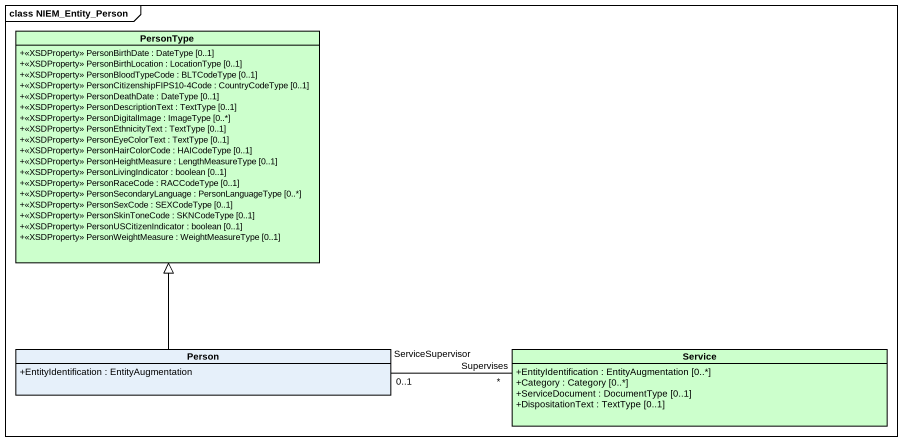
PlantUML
@startuml
mainframe class NIEM_Entity_Person
hide circle
hide empty members
skinparam classAttributeIconSize 0
class PersonType #CCFFCC {
  +<<XSDProperty>> PersonBirthDate : DateType [0..1]
  +<<XSDProperty>> PersonBirthLocation : LocationType [0..1]
  +<<XSDProperty>> PersonBloodTypeCode : BLTCodeType [0..1]
  +<<XSDProperty>> PersonCitizenshipFIPS10-4Code : CountryCodeType [0..1]
  +<<XSDProperty>> PersonDeathDate : DateType [0..1]
  +<<XSDProperty>> PersonDescriptionText : TextType [0..1]
  +<<XSDProperty>> PersonDigitalImage : ImageType [0..*]
  +<<XSDProperty>> PersonEthnicityText : TextType [0..1]
  +<<XSDProperty>> PersonEyeColorText : TextType [0..1]
  +<<XSDProperty>> PersonHairColorCode : HAICodeType [0..1]
  +<<XSDProperty>> PersonHeightMeasure : LengthMeasureType [0..1]
  +<<XSDProperty>> PersonLivingIndicator : boolean [0..1]
  +<<XSDProperty>> PersonRaceCode : RACCodeType [0..1]
  +<<XSDProperty>> PersonSecondaryLanguage : PersonLanguageType [0..*]
  +<<XSDProperty>> PersonSexCode : SEXCodeType [0..1]
  +<<XSDProperty>> PersonSkinToneCode : SKNCodeType [0..1]
  +<<XSDProperty>> PersonUSCitizenIndicator : boolean [0..1]
  +<<XSDProperty>> PersonWeightMeasure : WeightMeasureType [0..1]
}
class "Person" as Person_ {
  +EntityIdentification : EntityAugmentation
}
class Service #CCFFCC {
  +EntityIdentification : EntityAugmentation [0..*]
  +Category : Category [0..*]
  +ServiceDocument : DocumentType [0..1]
  +DispositationText : TextType [0..1]
}
Person_ -up-|> PersonType
Service "Supervises\n*" -left- "ServiceSupervisor\n0..1" Person_
@enduml
